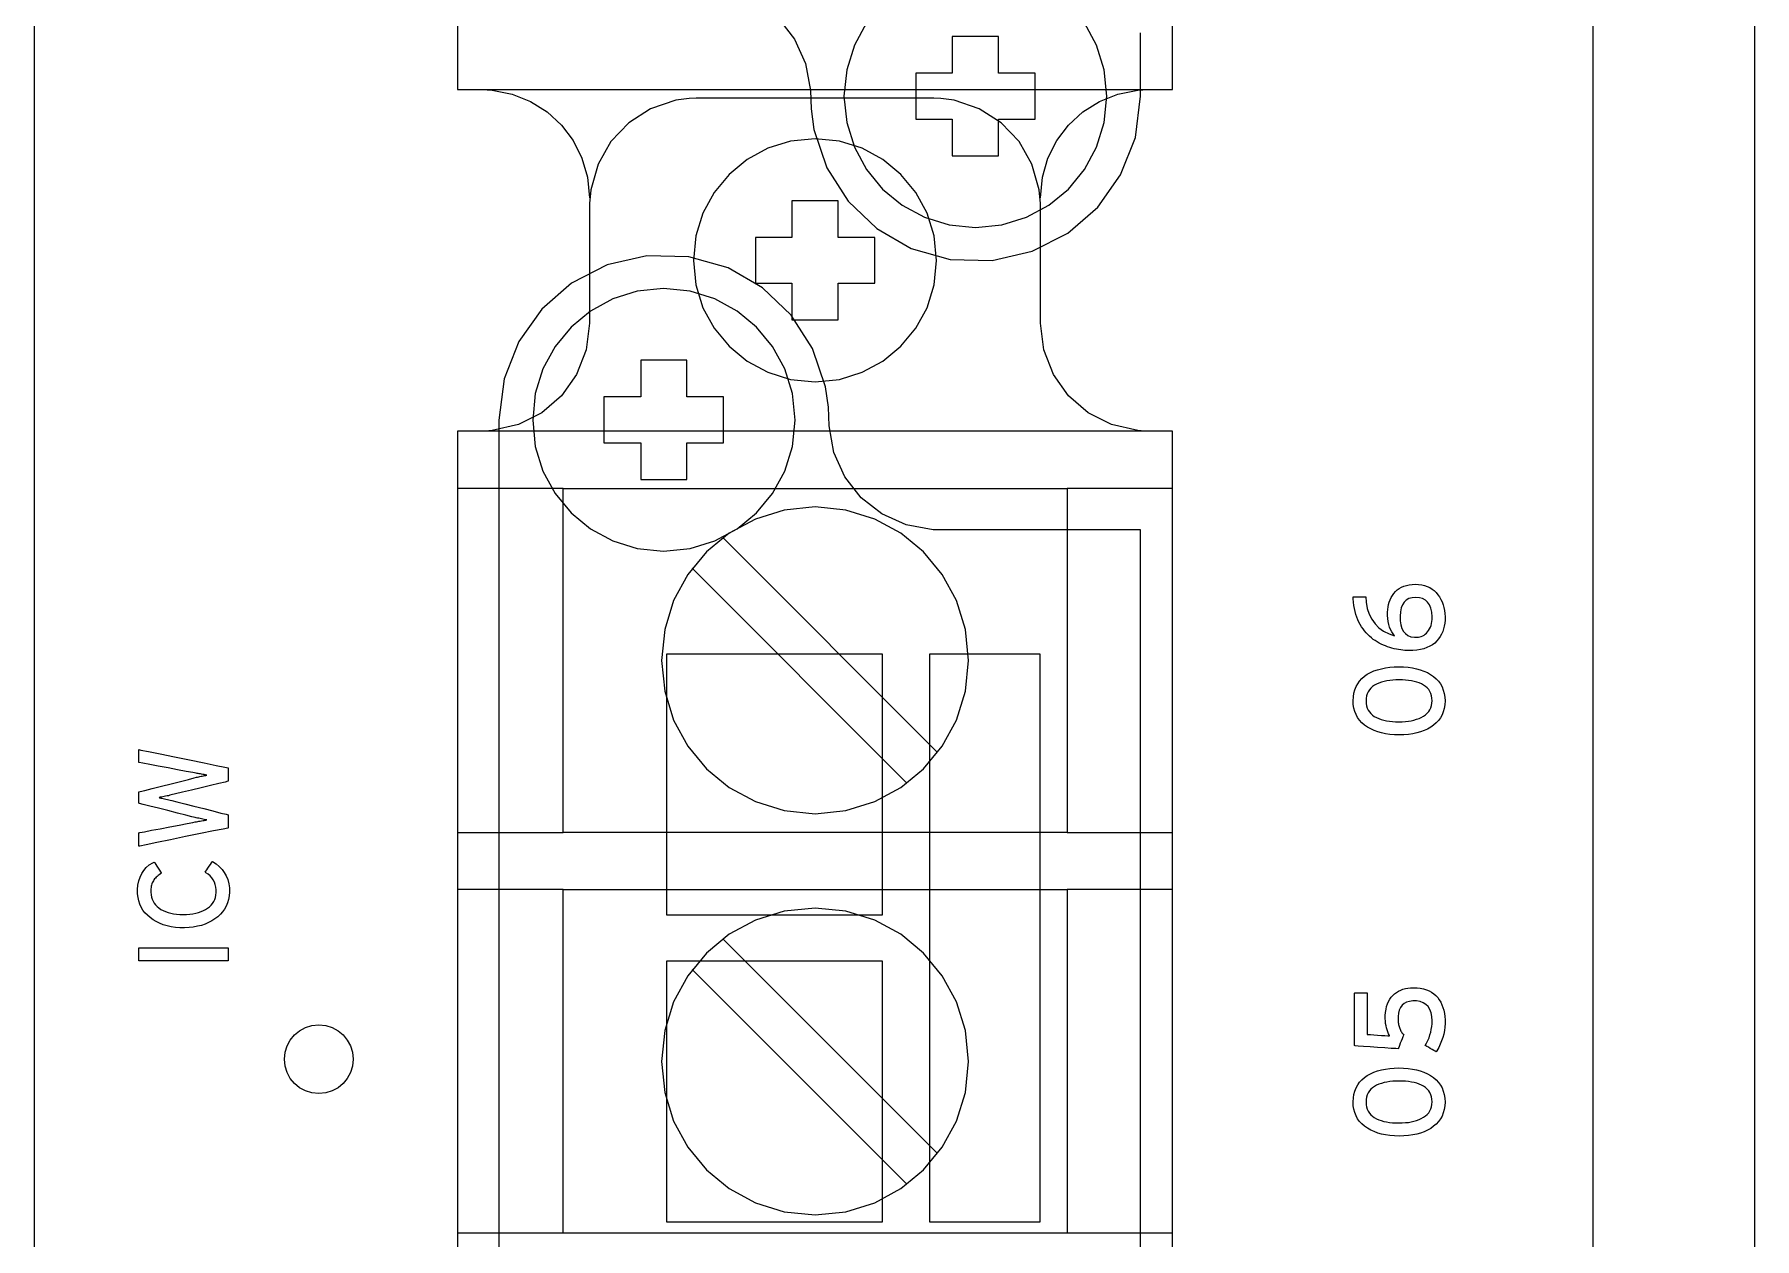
# Model space of a CAD drawing. Extents: x 1 to 47.7, y 0.2 to 33.3.
# Drawn here: x 34.861 to 36.737, y 4.752 to 6.066 of the extents above; entities that cross this region are included whole.
import ezdxf

# ---------------------------------------------------------------- set-up
doc = ezdxf.new("R2010")
doc.units = 0
doc.header["$MEASUREMENT"] = 0
for name, color, linetype in [('1_1__SCREW_TERMINAL_BLOCK_', 7, 'CONTINUOUS'), ('1_2__CONNECTORIZED_RELAY__', 7, 'CONTINUOUS'), ('4_0_____DWG', 7, 'CONTINUOUS')]:
    doc.layers.add(name, color=color, linetype=linetype)

msp = doc.modelspace()

# ---------------------------------------------------------------- linework, layer by layer
at = {"layer": '1_1__SCREW_TERMINAL_BLOCK_'}
for points in [[(35.3221, 6.0949), (35.3221, 6.0544), (35.3221, 6.0255), (35.3221, 6.0091), (35.3221, 6.0054), (35.3232, 6.0054), (35.3386, 6.0054), (35.3459, 6.0054), (35.3477, 6.0054), (35.3487, 6.0054), (35.36, 6.0048), (35.3818, 6.0006), (35.4018, 5.9926), (35.4198, 5.9812), (35.4355, 5.9668), (35.4483, 5.9499), (35.4579, 5.9308), (35.464, 5.9098), (35.4661, 5.8874)], [(35.9581, 5.8874), (35.9602, 5.9098), (35.9662, 5.9308), (35.9759, 5.9499), (35.9887, 5.9668), (36.0043, 5.9812), (36.0224, 5.9926), (36.0424, 6.0006), (36.0641, 6.0048), (36.0755, 6.0054), (36.0765, 6.0054), (36.0783, 6.0054), (36.0856, 6.0054), (36.1009, 6.0054), (36.1021, 6.0054), (36.1021, 6.0091), (36.1021, 6.0255), (36.1021, 6.0544), (36.1021, 6.0949)], [(35.3221, 6.0054), (36.1021, 6.0054)], [(36.1021, 4.6016), (36.1021, 4.7529), (36.1021, 4.8986), (36.1021, 5.0365), (36.1021, 5.1648), (36.1021, 5.2816), (36.1021, 5.3351), (36.1021, 5.3849), (36.1021, 5.4309), (36.1021, 5.4729), (36.1021, 5.5105), (36.1021, 5.5435), (36.1021, 5.5718), (36.1021, 5.595), (36.1021, 5.6129), (36.1021, 5.6252), (36.1021, 5.6318), (36.1021, 5.6329), (36.1019, 5.6329), (36.1009, 5.6329), (36.0803, 5.6329), (36.0769, 5.6329), (36.0763, 5.6329), (36.0717, 5.633), (36.0641, 5.6336), (36.0355, 5.6401), (36.0101, 5.6531), (35.9887, 5.6716), (35.9723, 5.6947), (35.9618, 5.7215), (35.9581, 5.7509), (35.9581, 5.7532), (35.9581, 5.7593), (35.9581, 5.7805), (35.9581, 5.838), (35.9581, 5.8626), (35.9581, 5.8768), (35.958, 5.8813), (35.9567, 5.8962), (35.9488, 5.9241), (35.9347, 5.9488), (35.9152, 5.9693), (35.8913, 5.9846), (35.864, 5.9938), (35.8493, 5.9959), (35.8418, 5.9962), (35.8395, 5.9962), (35.8317, 5.9962), (35.8166, 5.9962), (35.7956, 5.9962), (35.7702, 5.9962), (35.7121, 5.9962), (35.654, 5.9962), (35.6286, 5.9962), (35.6076, 5.9962), (35.5925, 5.9962), (35.5847, 5.9962), (35.5824, 5.9962), (35.5749, 5.9959), (35.5602, 5.9938), (35.5328, 5.9846), (35.509, 5.9693), (35.4895, 5.9488), (35.4754, 5.9241), (35.4675, 5.8962), (35.4661, 5.8813), (35.4661, 5.8768), (35.4661, 5.8626), (35.4661, 5.838), (35.4661, 5.7805), (35.4661, 5.7593), (35.4661, 5.7532), (35.4661, 5.7509), (35.4624, 5.7215), (35.4519, 5.6947), (35.4355, 5.6716), (35.4141, 5.6531), (35.3886, 5.6401), (35.36, 5.6336), (35.3525, 5.633), (35.3479, 5.6329), (35.3473, 5.6329), (35.3439, 5.6329), (35.3232, 5.6329), (35.3223, 5.6329), (35.3221, 5.6329), (35.3221, 5.6318), (35.3221, 5.6252), (35.3221, 5.6129), (35.3221, 5.595), (35.3221, 5.5718), (35.3221, 5.5435), (35.3221, 5.5105), (35.3221, 5.4729), (35.3221, 5.4309), (35.3221, 5.3849), (35.3221, 5.3351), (35.3221, 5.2816), (35.3221, 5.1648), (35.3221, 5.0365), (35.3221, 4.8986), (35.3221, 4.7529), (35.3221, 4.6016)], [(35.6869, 5.8443), (35.647, 5.8443), (35.647, 5.7942), (35.6869, 5.7942), (35.6869, 5.7542), (35.7372, 5.7542), (35.7372, 5.7942), (35.7772, 5.7942), (35.7772, 5.8443), (35.7372, 5.8443), (35.7372, 5.8842), (35.6869, 5.8842), (35.6869, 5.8443)], [(36.1021, 5.6329), (35.3221, 5.6329)], [(35.4372, 5.5704), (35.3221, 5.5704)], [(35.987, 5.5704), (35.987, 5.1954), (35.4372, 5.1954), (35.4372, 5.5704), (35.987, 5.5704)], [(36.1021, 5.5704), (35.987, 5.5704)], [(35.8458, 5.2826), (35.6115, 5.5168)], [(35.5781, 5.4834), (35.8123, 5.2492)], [(35.3221, 5.1954), (35.4372, 5.1954)], [(35.987, 5.1954), (36.1021, 5.1954)], [(35.4372, 5.1331), (35.3221, 5.1331)], [(35.987, 5.1331), (35.987, 4.7581), (35.4372, 4.7581), (35.4372, 5.1331), (35.987, 5.1331)], [(36.1021, 5.1331), (35.987, 5.1331)], [(35.8458, 4.845), (35.6115, 5.0793)], [(35.5781, 5.0459), (35.8123, 4.8116)], [(35.4372, 4.7581), (35.3221, 4.7581)], [(36.1021, 4.7581), (35.987, 4.7581)]]:
    msp.add_lwpolyline(points, dxfattribs=at)
for points in [[(35.7121, 5.9518), (35.6854, 5.9491), (35.6605, 5.9414), (35.638, 5.9291), (35.6184, 5.9129), (35.6021, 5.8933), (35.5899, 5.8708), (35.5821, 5.8459), (35.5794, 5.8191), (35.5821, 5.7925), (35.5899, 5.7676), (35.6021, 5.7451), (35.6184, 5.7255), (35.638, 5.7093), (35.6605, 5.6971), (35.6854, 5.6894), (35.7121, 5.6867), (35.7387, 5.6894), (35.7636, 5.6971), (35.7861, 5.7093), (35.8058, 5.7255), (35.822, 5.7451), (35.8343, 5.7676), (35.842, 5.7925), (35.8447, 5.8191), (35.842, 5.8459), (35.8343, 5.8708), (35.822, 5.8933), (35.8058, 5.9129), (35.7861, 5.9291), (35.7636, 5.9414), (35.7387, 5.9491)], [(35.7121, 5.5503), (35.6784, 5.5469), (35.647, 5.5371), (35.6185, 5.5217), (35.5937, 5.5013), (35.5733, 5.4765), (35.5578, 5.4481), (35.5481, 5.4167), (35.5447, 5.383), (35.5481, 5.3493), (35.5578, 5.3178), (35.5733, 5.2894), (35.5937, 5.2647), (35.6185, 5.2443), (35.647, 5.2289), (35.6784, 5.2191), (35.7121, 5.2157), (35.7458, 5.2191), (35.7772, 5.2289), (35.8056, 5.2443), (35.8304, 5.2647), (35.8509, 5.2894), (35.8663, 5.3178), (35.8761, 5.3493), (35.8795, 5.383), (35.8761, 5.4167), (35.8663, 5.4481), (35.8509, 5.4765), (35.8304, 5.5013), (35.8056, 5.5217), (35.7772, 5.5371), (35.7458, 5.5469)], [(35.7121, 5.1127), (35.6784, 5.1093), (35.647, 5.0996), (35.6185, 5.0842), (35.5937, 5.0638), (35.5733, 5.039), (35.5578, 5.0106), (35.5481, 4.9792), (35.5447, 4.9455), (35.5481, 4.9118), (35.5578, 4.8804), (35.5733, 4.852), (35.5937, 4.8272), (35.6185, 4.8068), (35.647, 4.7914), (35.6784, 4.7816), (35.7121, 4.7782), (35.7458, 4.7816), (35.7772, 4.7914), (35.8056, 4.8068), (35.8304, 4.8272), (35.8509, 4.852), (35.8663, 4.8804), (35.8761, 4.9118), (35.8795, 4.9455), (35.8761, 4.9792), (35.8663, 5.0106), (35.8509, 5.039), (35.8304, 5.0638), (35.8056, 5.0842), (35.7772, 5.0996), (35.7458, 5.1093)]]:
    msp.add_lwpolyline(points, close=True, dxfattribs=at)
at = {"layer": '1_2__CONNECTORIZED_RELAY__'}
for points in [[(35.6721, 6.083), (35.6898, 6.0604), (35.7018, 6.0339), (35.7071, 6.0044), (35.7078, 5.9844), (35.7109, 5.9619), (35.725, 5.9202), (35.7483, 5.8837), (35.7795, 5.854), (35.8171, 5.8323), (35.8597, 5.8203), (35.9055, 5.8191), (35.9491, 5.8291), (35.9878, 5.8489), (36.0205, 5.8772), (36.0455, 5.9124), (36.0616, 5.9532), (36.0673, 5.9982), (36.0673, 5.9982), (36.0673, 6.0011), (36.0673, 6.0098), (36.0673, 6.0238), (36.0673, 6.0432), (36.0673, 6.0675)], [(35.7683, 6.0782), (35.755, 6.0539), (35.7467, 6.0271), (35.7437, 5.9982), (35.7467, 5.9694), (35.755, 5.9425), (35.7683, 5.9182), (35.7858, 5.897), (35.8071, 5.8795), (35.8314, 5.8663), (35.8583, 5.858), (35.8871, 5.8551), (35.916, 5.858), (35.9429, 5.8663), (35.9672, 5.8795), (35.9885, 5.897), (36.0059, 5.9182), (36.0191, 5.9425), (36.0275, 5.9694), (36.0304, 5.9982), (36.0275, 6.0271), (36.0191, 6.0539), (36.0059, 6.0782)], [(35.822, 5.9732), (35.8619, 5.9732), (35.8619, 5.9331), (35.9122, 5.9331), (35.9122, 5.9732), (35.9522, 5.9732), (35.9522, 6.0232), (35.9122, 6.0232), (35.9122, 6.0633), (35.8619, 6.0633), (35.8619, 6.0232), (35.822, 6.0232), (35.822, 5.9732)], [(36.0673, 4.7057), (36.0673, 4.8447), (36.0673, 4.9759), (36.0673, 5.0975), (36.0673, 5.2076), (36.0673, 5.3044), (36.0673, 5.3472), (36.0673, 5.386), (36.0673, 5.4205), (36.0673, 5.4505), (36.0673, 5.4758), (36.0673, 5.4961), (36.0673, 5.5113), (36.0673, 5.521), (36.0673, 5.5251), (36.0671, 5.5252), (36.0618, 5.5252), (36.05, 5.5252), (36.0329, 5.5252), (35.9878, 5.5252), (35.9366, 5.5252), (35.8895, 5.5252), (35.8707, 5.5252), (35.8566, 5.5252), (35.8409, 5.5254), (35.8115, 5.5306), (35.785, 5.5426), (35.7624, 5.5604), (35.7446, 5.583), (35.7326, 5.6095), (35.7274, 5.6389), (35.7267, 5.659), (35.7236, 5.6814), (35.7095, 5.7231), (35.6861, 5.7596), (35.6549, 5.7894), (35.6172, 5.811), (35.5745, 5.8231), (35.5287, 5.8242), (35.4853, 5.8142), (35.4465, 5.7944), (35.414, 5.7661), (35.3889, 5.7309), (35.3729, 5.6901), (35.3672, 5.6451), (35.3672, 5.6422), (35.3672, 5.6336), (35.3672, 5.6195), (35.3672, 5.6002), (35.3672, 5.5758), (35.3672, 5.5467), (35.3672, 5.5131), (35.3672, 5.4752), (35.3672, 5.4332), (35.3672, 5.3873), (35.3672, 5.285), (35.3672, 5.1701), (35.3672, 5.0444), (35.3672, 4.9098), (35.3672, 4.7682), (35.3672, 4.4714)], [(35.4819, 5.6703), (35.4819, 5.6201), (35.5222, 5.6201), (35.5222, 5.5802), (35.5722, 5.5802), (35.5722, 5.6201), (35.6122, 5.6201), (35.6122, 5.6703), (35.5722, 5.6703), (35.5722, 5.7102), (35.5222, 5.7102), (35.5222, 5.6703), (35.4819, 5.6703)], [(35.7855, 5.3901), (35.7855, 5.1051), (35.5505, 5.1051), (35.5505, 5.3901), (35.7855, 5.3901)], [(35.9572, 5.3901), (35.9572, 4.7701), (35.8372, 4.7701), (35.8372, 5.3901), (35.9572, 5.3901)], [(35.7855, 5.0551), (35.7855, 4.7701), (35.5505, 4.7701), (35.5505, 5.0551), (35.7855, 5.0551)]]:
    msp.add_lwpolyline(points, dxfattribs=at)
msp.add_lwpolyline([(35.547, 5.7884), (35.5182, 5.7855), (35.4914, 5.7772), (35.4671, 5.7639), (35.446, 5.7464), (35.4285, 5.7252), (35.4153, 5.7009), (35.407, 5.674), (35.4041, 5.6451), (35.407, 5.6163), (35.4153, 5.5894), (35.4285, 5.5651), (35.446, 5.5439), (35.4671, 5.5264), (35.4914, 5.5132), (35.5182, 5.5049), (35.547, 5.502), (35.576, 5.5049), (35.6029, 5.5132), (35.6272, 5.5264), (35.6484, 5.5439), (35.6659, 5.5651), (35.6791, 5.5894), (35.6875, 5.6163), (35.6904, 5.6451), (35.6875, 5.674), (35.6791, 5.7009), (35.6659, 5.7252), (35.6484, 5.7464), (35.6272, 5.7639), (35.6029, 5.7772), (35.576, 5.7855)], close=True, dxfattribs=at)
at = {"layer": '4_0_____DWG'}
for points in [[(34.8606, 4.6406), (34.8606, 4.7696), (34.8606, 4.9013), (34.8606, 5.0356), (34.8606, 5.1725), (34.8606, 5.3118), (34.8606, 5.4534), (34.8606, 5.5972), (34.8606, 5.7432), (34.8606, 5.8912), (34.8606, 6.041), (34.8606, 6.1927), (34.8606, 6.3461), (34.8606, 6.5011), (34.8606, 6.6576), (34.8606, 6.8155), (34.8606, 6.9747), (34.8606, 7.1351), (34.8606, 7.2965), (34.8606, 7.459), (34.8606, 7.6223), (34.8606, 7.9512)], [(36.5605, 7.9512), (36.5605, 7.6223), (36.5605, 7.459), (36.5605, 7.2965), (36.5605, 7.1351), (36.5605, 6.9747), (36.5605, 6.8155), (36.5605, 6.6576), (36.5605, 6.5011), (36.5605, 6.3461), (36.5605, 6.1927), (36.5605, 6.041), (36.5605, 5.8912), (36.5605, 5.7432), (36.5605, 5.5972), (36.5605, 5.4534), (36.5605, 5.3118), (36.5605, 5.1725), (36.5605, 5.0356), (36.5605, 4.9013), (36.5605, 4.7696), (36.5605, 4.6406)], [(36.7371, 6.133), (36.7371, 6.0485), (36.7371, 5.9646), (36.7371, 5.8813), (36.7371, 5.7986), (36.7371, 5.7166), (36.7371, 5.6353), (36.7371, 5.5547), (36.7371, 5.4748), (36.7371, 5.3956), (36.7371, 5.3171), (36.7371, 5.2393), (36.7371, 5.1623), (36.7371, 5.086), (36.7371, 5.0105), (36.7371, 4.9358), (36.7371, 4.8619), (36.7371, 4.7888), (36.7371, 4.7165)], [(35.0718, 5.0552), (34.9746, 5.0552), (34.9746, 5.0693), (35.0718, 5.0693), (35.0718, 5.0552)]]:
    msp.add_lwpolyline(points, dxfattribs=at)
for points in [[(36.367, 5.4659), (36.3706, 5.4657), (36.3739, 5.4652), (36.3771, 5.4645), (36.38, 5.4635), (36.3827, 5.4623), (36.3853, 5.4607), (36.3876, 5.459), (36.3897, 5.4569), (36.3917, 5.4546), (36.3934, 5.4521), (36.3949, 5.4495), (36.3962, 5.4467), (36.3973, 5.4437), (36.3982, 5.4406), (36.3988, 5.4374), (36.3992, 5.434), (36.3994, 5.4304), (36.3994, 5.4269), (36.3991, 5.4236), (36.3986, 5.4204), (36.3978, 5.4174), (36.3968, 5.4145), (36.3956, 5.4117), (36.3941, 5.4091), (36.3923, 5.4066), (36.3904, 5.4042), (36.3881, 5.4019), (36.3856, 5.4), (36.3828, 5.3983), (36.3796, 5.3969), (36.3762, 5.3957), (36.3725, 5.3948), (36.3685, 5.3941), (36.3641, 5.3938), (36.3601, 5.3937), (36.3579, 5.3937), (36.3556, 5.3939), (36.3533, 5.3941), (36.351, 5.3944), (36.3486, 5.3948), (36.3463, 5.3952), (36.3439, 5.3957), (36.3415, 5.3963), (36.3391, 5.397), (36.3367, 5.3978), (36.3344, 5.3987), (36.3321, 5.3996), (36.3298, 5.4007), (36.3276, 5.4019), (36.3254, 5.4031), (36.3232, 5.4045), (36.3211, 5.4059), (36.319, 5.4076), (36.317, 5.4093), (36.3151, 5.4111), (36.3133, 5.4131), (36.3115, 5.4152), (36.3099, 5.4174), (36.3083, 5.4197), (36.3068, 5.4221), (36.3054, 5.4246), (36.3041, 5.4272), (36.303, 5.4301), (36.302, 5.433), (36.3012, 5.4361), (36.3005, 5.4394), (36.2999, 5.4428), (36.2995, 5.4463), (36.2992, 5.45), (36.2992, 5.4521), (36.3001, 5.4521), (36.3018, 5.4521), (36.3039, 5.4521), (36.3062, 5.4521), (36.3085, 5.4521), (36.3106, 5.4521), (36.3121, 5.4521), (36.3128, 5.4521), (36.3133, 5.4464), (36.3145, 5.4396), (36.3166, 5.4334), (36.3194, 5.4279), (36.323, 5.4229), (36.3273, 5.4186), (36.3324, 5.4149), (36.3383, 5.4118), (36.3443, 5.4096), (36.3427, 5.4118), (36.3412, 5.4141), (36.3399, 5.4166), (36.3389, 5.4193), (36.338, 5.4222), (36.3374, 5.4253), (36.337, 5.4286), (36.3367, 5.432), (36.3367, 5.4354), (36.3369, 5.4384), (36.3372, 5.4413), (36.3378, 5.444), (36.3385, 5.4466), (36.3395, 5.4491), (36.3406, 5.4515), (36.342, 5.4538), (36.3435, 5.456), (36.3453, 5.458), (36.3472, 5.4598), (36.3494, 5.4614), (36.3518, 5.4627), (36.3544, 5.4638), (36.3573, 5.4647), (36.3603, 5.4653), (36.3636, 5.4657)], [(36.3673, 5.4517), (36.3634, 5.4513), (36.36, 5.4503), (36.3571, 5.4487), (36.3548, 5.4464), (36.3529, 5.4436), (36.3515, 5.4401), (36.3507, 5.436), (36.3504, 5.4313), (36.3505, 5.4262), (36.3512, 5.4217), (36.3524, 5.4179), (36.3541, 5.4146), (36.3562, 5.4121), (36.3589, 5.4101), (36.3622, 5.4088), (36.3659, 5.4081), (36.3686, 5.4081), (36.3703, 5.4083), (36.3719, 5.4086), (36.3735, 5.4091), (36.375, 5.4098), (36.3765, 5.4106), (36.3778, 5.4116), (36.3791, 5.4128), (36.3804, 5.4141), (36.3815, 5.4156), (36.3825, 5.4172), (36.3834, 5.419), (36.3841, 5.4209), (36.3846, 5.423), (36.385, 5.4252), (36.3852, 5.4276), (36.3853, 5.4306), (36.3849, 5.4355), (36.3839, 5.4398), (36.3824, 5.4434), (36.3804, 5.4463), (36.3779, 5.4486), (36.3749, 5.4503), (36.3714, 5.4513)], [(36.3491, 5.376), (36.3542, 5.3758), (36.3591, 5.3755), (36.3638, 5.3748), (36.3682, 5.3739), (36.3724, 5.3727), (36.3764, 5.3713), (36.3801, 5.3696), (36.3836, 5.3677), (36.3868, 5.3654), (36.3897, 5.363), (36.3922, 5.3602), (36.3943, 5.3573), (36.3961, 5.3541), (36.3975, 5.3506), (36.3985, 5.3469), (36.3991, 5.3429), (36.3994, 5.3387), (36.3991, 5.3346), (36.3985, 5.3306), (36.3975, 5.327), (36.3961, 5.3235), (36.3944, 5.3203), (36.3923, 5.3174), (36.3898, 5.3147), (36.3869, 5.3123), (36.3838, 5.31), (36.3803, 5.3081), (36.3767, 5.3064), (36.3727, 5.305), (36.3686, 5.3038), (36.3641, 5.3029), (36.3595, 5.3022), (36.3545, 5.3018), (36.3494, 5.3017), (36.3442, 5.3018), (36.3393, 5.3022), (36.3346, 5.3029), (36.3302, 5.3038), (36.326, 5.305), (36.322, 5.3065), (36.3183, 5.3082), (36.3148, 5.3102), (36.3116, 5.3124), (36.3087, 5.3149), (36.3062, 5.3176), (36.304, 5.3206), (36.3023, 5.3238), (36.3009, 5.3272), (36.2999, 5.3309), (36.2993, 5.3348), (36.2991, 5.339), (36.2994, 5.3432), (36.3, 5.3471), (36.301, 5.3508), (36.3023, 5.3543), (36.3041, 5.3575), (36.3062, 5.3604), (36.3086, 5.3631), (36.3115, 5.3656), (36.3146, 5.3678), (36.3181, 5.3697), (36.3218, 5.3714), (36.3257, 5.3728), (36.3299, 5.3739), (36.3343, 5.3748), (36.339, 5.3755), (36.3439, 5.3758)], [(36.3494, 5.3617), (36.3457, 5.3617), (36.3423, 5.3614), (36.339, 5.3611), (36.3358, 5.3606), (36.3328, 5.3599), (36.3299, 5.3591), (36.3272, 5.3582), (36.3247, 5.3571), (36.3223, 5.3558), (36.3202, 5.3544), (36.3184, 5.3527), (36.3168, 5.3509), (36.3156, 5.3488), (36.3146, 5.3466), (36.3138, 5.3442), (36.3134, 5.3415), (36.3132, 5.3387), (36.3134, 5.3359), (36.3138, 5.3334), (36.3145, 5.331), (36.3155, 5.3288), (36.3168, 5.3268), (36.3183, 5.3249), (36.3201, 5.3233), (36.3222, 5.3219), (36.3245, 5.3206), (36.327, 5.3195), (36.3297, 5.3185), (36.3325, 5.3177), (36.3355, 5.3171), (36.3387, 5.3165), (36.342, 5.3162), (36.3455, 5.316), (36.3491, 5.316), (36.3527, 5.316), (36.3561, 5.3163), (36.3594, 5.3166), (36.3626, 5.3172), (36.3655, 5.3179), (36.3684, 5.3187), (36.371, 5.3197), (36.3735, 5.3208), (36.3759, 5.3221), (36.3781, 5.3236), (36.38, 5.3252), (36.3816, 5.3271), (36.3829, 5.3291), (36.3839, 5.3313), (36.3847, 5.3337), (36.3851, 5.3362), (36.3853, 5.339), (36.3851, 5.3418), (36.3847, 5.3444), (36.3839, 5.3468), (36.3829, 5.349), (36.3816, 5.3511), (36.38, 5.3529), (36.3782, 5.3545), (36.376, 5.356), (36.3737, 5.3572), (36.3712, 5.3583), (36.3686, 5.3592), (36.3658, 5.36), (36.3628, 5.3606), (36.3597, 5.3611), (36.3564, 5.3615), (36.353, 5.3617)], [(35.0718, 5.2658), (35.0718, 5.2653), (35.0718, 5.2639), (35.0718, 5.2618), (35.0718, 5.2595), (35.0718, 5.257), (35.0718, 5.2546), (35.0718, 5.2527), (35.0718, 5.2514), (35.0717, 5.2511), (35.0685, 5.2503), (35.0619, 5.2487), (35.0528, 5.2465), (35.0424, 5.244), (35.0318, 5.2415), (35.022, 5.2391), (35.0144, 5.2373), (35.0098, 5.2362), (35.0083, 5.2358), (35.0067, 5.2354), (35.0052, 5.2351), (35.0036, 5.2348), (35.0021, 5.2344), (35.0007, 5.2341), (34.9993, 5.2338), (34.9979, 5.2336), (34.9966, 5.2333), (34.9969, 5.233), (34.9983, 5.2328), (34.9997, 5.2325), (35.0011, 5.2322), (35.0025, 5.2319), (35.004, 5.2315), (35.0056, 5.2312), (35.0071, 5.2308), (35.0087, 5.2305), (35.0106, 5.23), (35.0161, 5.2286), (35.0245, 5.2265), (35.0345, 5.224), (35.0452, 5.2213), (35.0553, 5.2187), (35.0639, 5.2165), (35.0698, 5.2151), (35.0718, 5.2145), (35.0718, 5.214), (35.0718, 5.2126), (35.0718, 5.2105), (35.0718, 5.2082), (35.0718, 5.2057), (35.0718, 5.2034), (35.0718, 5.2016), (35.0718, 5.2004), (35.0715, 5.2001), (35.0663, 5.199), (35.0558, 5.1969), (35.0416, 5.194), (35.0254, 5.1907), (35.009, 5.1873), (34.9941, 5.1843), (34.9824, 5.1819), (34.9756, 5.1805), (34.9746, 5.1804), (34.9746, 5.1814), (34.9746, 5.1831), (34.9746, 5.1854), (34.9746, 5.1879), (34.9746, 5.1903), (34.9746, 5.1925), (34.9746, 5.1941), (34.9746, 5.195), (34.9757, 5.1952), (34.9805, 5.1961), (34.9883, 5.1976), (34.9979, 5.1994), (35.0083, 5.2014), (35.0184, 5.2033), (35.0271, 5.205), (35.0334, 5.2062), (35.036, 5.2067), (35.0373, 5.2069), (35.0387, 5.2072), (35.0401, 5.2075), (35.0415, 5.2077), (35.043, 5.208), (35.0445, 5.2082), (35.0459, 5.2084), (35.0474, 5.2087), (35.0486, 5.2089), (35.0472, 5.2092), (35.0457, 5.2095), (35.0442, 5.2098), (35.0428, 5.2101), (35.0414, 5.2104), (35.0399, 5.2107), (35.0385, 5.211), (35.0371, 5.2113), (35.0359, 5.2116), (35.0324, 5.2125), (35.0256, 5.2142), (35.0165, 5.2165), (35.0062, 5.2191), (34.9959, 5.2217), (34.9865, 5.2241), (34.9792, 5.2259), (34.9751, 5.227), (34.9746, 5.2272), (34.9746, 5.2281), (34.9746, 5.2296), (34.9746, 5.2315), (34.9746, 5.2336), (34.9746, 5.2357), (34.9746, 5.2375), (34.9746, 5.2389), (34.9746, 5.2396), (34.9759, 5.2399), (34.981, 5.2412), (34.9891, 5.2432), (34.9991, 5.2457), (35.0097, 5.2484), (35.02, 5.251), (35.0288, 5.2532), (35.035, 5.2547), (35.0375, 5.2554), (35.0386, 5.2556), (35.0398, 5.2559), (35.041, 5.2562), (35.0423, 5.2565), (35.0436, 5.2568), (35.0449, 5.257), (35.0462, 5.2573), (35.0476, 5.2575), (35.0485, 5.2578), (35.0471, 5.2581), (35.0456, 5.2584), (35.0443, 5.2586), (35.0429, 5.2588), (35.0416, 5.2591), (35.0404, 5.2593), (35.0392, 5.2594), (35.0381, 5.2596), (35.0371, 5.2598), (35.0333, 5.2605), (35.0262, 5.2618), (35.0168, 5.2636), (35.0063, 5.2656), (34.9957, 5.2675), (34.9863, 5.2693), (34.979, 5.2707), (34.975, 5.2714), (34.9746, 5.2717), (34.9746, 5.2727), (34.9746, 5.2745), (34.9746, 5.2767), (34.9746, 5.2791), (34.9746, 5.2814), (34.9746, 5.2835), (34.9746, 5.285), (34.9746, 5.2857), (34.9768, 5.2852), (34.9851, 5.2836), (34.9978, 5.281), (35.0132, 5.2778), (35.0297, 5.2744), (35.0456, 5.2712), (35.059, 5.2684), (35.0683, 5.2665)], [(35.0548, 5.1636), (35.0587, 5.161), (35.0622, 5.1582), (35.0652, 5.155), (35.0677, 5.1516), (35.0698, 5.1478), (35.0714, 5.1438), (35.0725, 5.1394), (35.0732, 5.1348), (35.0733, 5.1301), (35.073, 5.126), (35.0723, 5.1221), (35.0712, 5.1185), (35.0698, 5.115), (35.068, 5.1118), (35.0659, 5.1088), (35.0634, 5.106), (35.0606, 5.1034), (35.0575, 5.101), (35.0542, 5.0988), (35.0506, 5.0969), (35.0468, 5.0953), (35.0427, 5.0939), (35.0385, 5.0929), (35.0339, 5.0921), (35.0292, 5.0916), (35.0242, 5.0913), (35.0191, 5.0914), (35.0143, 5.0918), (35.0096, 5.0925), (35.0052, 5.0935), (35.0011, 5.0947), (34.9971, 5.0962), (34.9934, 5.098), (34.99, 5.1001), (34.9867, 5.1024), (34.9838, 5.1049), (34.9812, 5.1076), (34.979, 5.1106), (34.9772, 5.1137), (34.9756, 5.1171), (34.9745, 5.1206), (34.9736, 5.1244), (34.9732, 5.1284), (34.9731, 5.1329), (34.9735, 5.1378), (34.9744, 5.1424), (34.9758, 5.1466), (34.9776, 5.1504), (34.9799, 5.1539), (34.9826, 5.1571), (34.9859, 5.1599), (34.9896, 5.1623), (34.9913, 5.163), (34.9919, 5.1621), (34.9929, 5.1605), (34.9942, 5.1585), (34.9955, 5.1564), (34.9969, 5.1543), (34.998, 5.1525), (34.9989, 5.1513), (34.9992, 5.1507), (34.9981, 5.15), (34.9968, 5.1491), (34.9956, 5.1483), (34.9945, 5.1474), (34.9935, 5.1465), (34.9926, 5.1456), (34.9917, 5.1447), (34.991, 5.1437), (34.9903, 5.1427), (34.9897, 5.1416), (34.9891, 5.1405), (34.9887, 5.1392), (34.9883, 5.1379), (34.988, 5.1366), (34.9878, 5.1352), (34.9877, 5.1337), (34.9876, 5.1321), (34.9876, 5.13), (34.9878, 5.1273), (34.9883, 5.1248), (34.9891, 5.1224), (34.99, 5.1202), (34.9912, 5.1182), (34.9927, 5.1162), (34.9944, 5.1145), (34.9963, 5.1129), (34.9985, 5.1114), (35.0009, 5.1101), (35.0035, 5.109), (35.0063, 5.1081), (35.0092, 5.1073), (35.0124, 5.1066), (35.0157, 5.1062), (35.0192, 5.1059), (35.0229, 5.1058), (35.0266, 5.1059), (35.0301, 5.1062), (35.0334, 5.1066), (35.0366, 5.1072), (35.0395, 5.1079), (35.0423, 5.1089), (35.0449, 5.11), (35.0473, 5.1113), (35.0495, 5.1127), (35.0516, 5.1143), (35.0534, 5.116), (35.0549, 5.1179), (35.0562, 5.1199), (35.0572, 5.1221), (35.058, 5.1245), (35.0585, 5.127), (35.0588, 5.1297), (35.0588, 5.1326), (35.0585, 5.1357), (35.0579, 5.1385), (35.0569, 5.1412), (35.0557, 5.1436), (35.0541, 5.1459), (35.0522, 5.1479), (35.05, 5.1498), (35.0474, 5.1514), (35.0468, 5.1521), (35.0475, 5.1531), (35.0486, 5.1546), (35.0499, 5.1564), (35.0512, 5.1584), (35.0526, 5.1604), (35.0537, 5.162), (35.0545, 5.1631)], [(36.3649, 5.026), (36.3688, 5.0259), (36.3724, 5.0254), (36.3758, 5.0248), (36.379, 5.0238), (36.382, 5.0226), (36.3847, 5.0211), (36.3871, 5.0194), (36.3894, 5.0174), (36.3914, 5.0152), (36.3931, 5.0128), (36.3947, 5.0102), (36.396, 5.0074), (36.3971, 5.0044), (36.398, 5.0013), (36.3987, 4.998), (36.3991, 4.9946), (36.3994, 4.991), (36.3994, 4.9871), (36.3992, 4.9831), (36.3987, 4.9792), (36.3979, 4.9754), (36.397, 4.9716), (36.3957, 4.9679), (36.3942, 4.9643), (36.3925, 4.9607), (36.3905, 4.9572), (36.3896, 4.9562), (36.3887, 4.9567), (36.3872, 4.9576), (36.3853, 4.9587), (36.3832, 4.9598), (36.3812, 4.961), (36.3795, 4.9619), (36.3783, 4.9626), (36.3778, 4.9629), (36.3792, 4.9655), (36.3806, 4.9685), (36.3819, 4.9714), (36.3829, 4.9744), (36.3838, 4.9774), (36.3844, 4.9805), (36.3849, 4.9835), (36.3852, 4.9866), (36.3853, 4.9899), (36.3849, 4.9946), (36.3841, 4.9987), (36.3827, 5.0023), (36.3808, 5.0053), (36.3785, 5.0077), (36.3756, 5.0095), (36.3722, 5.0108), (36.3684, 5.0115), (36.3642, 5.0116), (36.3606, 5.0111), (36.3575, 5.0102), (36.3548, 5.0087), (36.3526, 5.0068), (36.3508, 5.0044), (36.3495, 5.0016), (36.3486, 4.9982), (36.3482, 4.9944), (36.3482, 4.9918), (36.3482, 4.9905), (36.3483, 4.9893), (36.3484, 4.9881), (36.3485, 4.9869), (36.3487, 4.9857), (36.349, 4.9846), (36.3492, 4.9836), (36.3496, 4.9825), (36.3499, 4.9815), (36.3504, 4.9806), (36.3508, 4.9796), (36.3513, 4.9787), (36.3518, 4.9778), (36.3524, 4.9769), (36.353, 4.976), (36.3536, 4.9752), (36.3543, 4.9743), (36.354, 4.9738), (36.3535, 4.9724), (36.3526, 4.9703), (36.3516, 4.9678), (36.3506, 4.9653), (36.3496, 4.9629), (36.3488, 4.9609), (36.3483, 4.9596), (36.3481, 4.9593), (36.3456, 4.9595), (36.3406, 4.9598), (36.3337, 4.9603), (36.3258, 4.9608), (36.3177, 4.9614), (36.3104, 4.9619), (36.3046, 4.9623), (36.3012, 4.9625), (36.3007, 4.963), (36.3007, 4.9667), (36.3007, 4.9735), (36.3007, 4.9823), (36.3007, 4.992), (36.3007, 5.0017), (36.3007, 5.0103), (36.3007, 5.0168), (36.3007, 5.0201), (36.3009, 5.0204), (36.302, 5.0204), (36.3037, 5.0204), (36.3059, 5.0204), (36.3082, 5.0204), (36.3105, 5.0204), (36.3125, 5.0204), (36.3139, 5.0204), (36.3145, 5.0204), (36.3145, 5.0191), (36.3145, 5.015), (36.3145, 5.0089), (36.3145, 5.0016), (36.3145, 4.9939), (36.3145, 4.9866), (36.3145, 4.9805), (36.3145, 4.9764), (36.3145, 4.9751), (36.3156, 4.9751), (36.3181, 4.9749), (36.3216, 4.9746), (36.3257, 4.9743), (36.3299, 4.974), (36.3337, 4.9737), (36.3369, 4.9735), (36.3388, 4.9733), (36.3388, 4.9739), (36.3378, 4.9758), (36.3369, 4.9778), (36.3362, 4.9799), (36.3355, 4.9821), (36.335, 4.9845), (36.3346, 4.987), (36.3343, 4.9896), (36.3342, 4.9924), (36.3342, 4.9956), (36.3345, 4.9991), (36.335, 5.0024), (36.3357, 5.0055), (36.3366, 5.0083), (36.3377, 5.011), (36.339, 5.0134), (36.3406, 5.0156), (36.3424, 5.0176), (36.3443, 5.0194), (36.3464, 5.0209), (36.3487, 5.0223), (36.351, 5.0234), (36.3535, 5.0244), (36.3562, 5.0251), (36.3589, 5.0256), (36.3618, 5.0259)], [(35.1708, 4.9855), (35.1784, 4.9847), (35.1854, 4.9825), (35.1918, 4.9791), (35.1973, 4.9745), (35.2019, 4.9689), (35.2054, 4.9626), (35.2076, 4.9555), (35.2083, 4.948), (35.2076, 4.9404), (35.2054, 4.9334), (35.2019, 4.927), (35.1973, 4.9214), (35.1918, 4.9169), (35.1854, 4.9134), (35.1784, 4.9112), (35.1708, 4.9105), (35.1633, 4.9112), (35.1562, 4.9134), (35.1499, 4.9169), (35.1443, 4.9214), (35.1397, 4.927), (35.1363, 4.9334), (35.1341, 4.9404), (35.1333, 4.948), (35.1341, 4.9555), (35.1363, 4.9626), (35.1397, 4.9689), (35.1443, 4.9745), (35.1499, 4.9791), (35.1562, 4.9825), (35.1633, 4.9847)], [(36.3491, 4.9385), (36.3542, 4.9383), (36.3591, 4.938), (36.3638, 4.9373), (36.3682, 4.9364), (36.3724, 4.9352), (36.3764, 4.9338), (36.3801, 4.9321), (36.3836, 4.9302), (36.3868, 4.9279), (36.3897, 4.9255), (36.3922, 4.9227), (36.3943, 4.9198), (36.3961, 4.9166), (36.3975, 4.9131), (36.3985, 4.9094), (36.3991, 4.9054), (36.3994, 4.9012), (36.3991, 4.8971), (36.3985, 4.8931), (36.3975, 4.8895), (36.3961, 4.886), (36.3944, 4.8828), (36.3923, 4.8799), (36.3898, 4.8772), (36.3869, 4.8748), (36.3838, 4.8725), (36.3803, 4.8706), (36.3767, 4.8689), (36.3727, 4.8675), (36.3686, 4.8663), (36.3641, 4.8654), (36.3595, 4.8647), (36.3545, 4.8643), (36.3494, 4.8642), (36.3442, 4.8643), (36.3393, 4.8647), (36.3346, 4.8654), (36.3302, 4.8663), (36.326, 4.8675), (36.322, 4.869), (36.3183, 4.8707), (36.3148, 4.8727), (36.3116, 4.8749), (36.3087, 4.8774), (36.3062, 4.8801), (36.304, 4.8831), (36.3023, 4.8863), (36.3009, 4.8897), (36.2999, 4.8934), (36.2993, 4.8973), (36.2991, 4.9015), (36.2994, 4.9057), (36.3, 4.9096), (36.301, 4.9133), (36.3023, 4.9168), (36.3041, 4.92), (36.3062, 4.9229), (36.3086, 4.9256), (36.3115, 4.9281), (36.3146, 4.9303), (36.3181, 4.9322), (36.3218, 4.9339), (36.3257, 4.9353), (36.3299, 4.9364), (36.3343, 4.9373), (36.339, 4.938), (36.3439, 4.9383)], [(36.3494, 4.9242), (36.3457, 4.9242), (36.3423, 4.9239), (36.339, 4.9236), (36.3358, 4.9231), (36.3328, 4.9224), (36.3299, 4.9216), (36.3272, 4.9207), (36.3247, 4.9196), (36.3223, 4.9183), (36.3202, 4.9169), (36.3184, 4.9152), (36.3168, 4.9134), (36.3156, 4.9113), (36.3146, 4.9091), (36.3138, 4.9067), (36.3134, 4.904), (36.3132, 4.9012), (36.3134, 4.8984), (36.3138, 4.8959), (36.3145, 4.8935), (36.3155, 4.8913), (36.3168, 4.8893), (36.3183, 4.8874), (36.3201, 4.8858), (36.3222, 4.8844), (36.3245, 4.8831), (36.327, 4.882), (36.3297, 4.881), (36.3325, 4.8802), (36.3355, 4.8796), (36.3387, 4.879), (36.342, 4.8787), (36.3455, 4.8785), (36.3491, 4.8785), (36.3527, 4.8785), (36.3561, 4.8788), (36.3594, 4.8791), (36.3626, 4.8797), (36.3655, 4.8804), (36.3684, 4.8812), (36.371, 4.8822), (36.3735, 4.8833), (36.3759, 4.8846), (36.3781, 4.8861), (36.38, 4.8877), (36.3816, 4.8896), (36.3829, 4.8916), (36.3839, 4.8938), (36.3847, 4.8962), (36.3851, 4.8987), (36.3853, 4.9015), (36.3851, 4.9043), (36.3847, 4.9069), (36.3839, 4.9093), (36.3829, 4.9115), (36.3816, 4.9136), (36.38, 4.9154), (36.3782, 4.917), (36.376, 4.9185), (36.3737, 4.9197), (36.3712, 4.9208), (36.3686, 4.9217), (36.3658, 4.9225), (36.3628, 4.9231), (36.3597, 4.9236), (36.3564, 4.924), (36.353, 4.9242)]]:
    msp.add_lwpolyline(points, close=True, dxfattribs=at)

doc.saveas('drawing.dxf')
